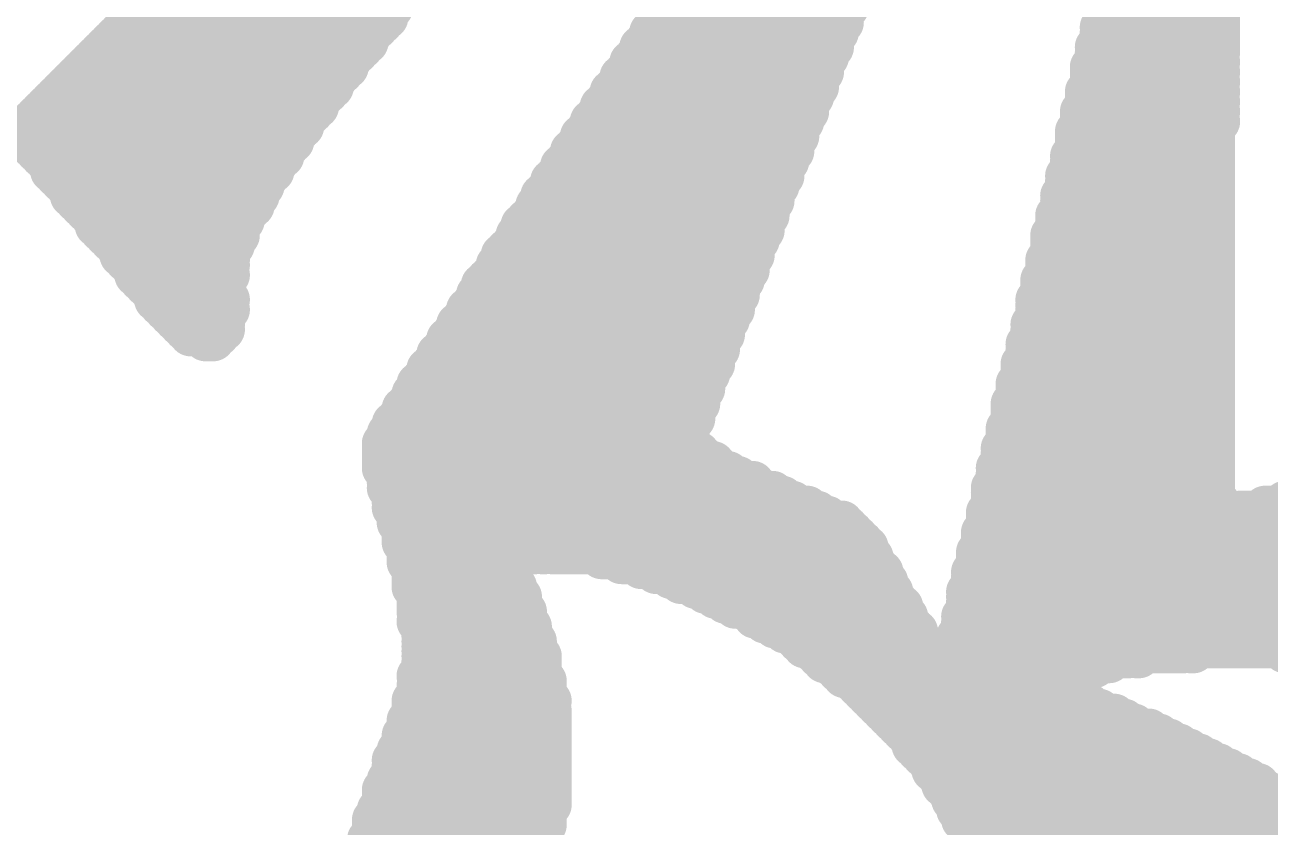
# Model space of a CAD drawing. Extents: x -305 to 3505, y -905 to 3905.
# Drawn here: x 2381.4 to 2438, y 2460.4 to 2496.8 of the extents above; entities that cross this region are included whole.
import ezdxf

# ---------------------------------------------------------------- set-up
doc = ezdxf.new("R2010")
doc.units = 0
doc.layers.add('2D_LINE_26', color=1, linetype='CONTINUOUS')

# ---------------------------------------------------------------- blocks, each defined once
blk = doc.blocks.new('SMOOTH_2')
at = {"const_width": 1}
blk.add_lwpolyline([(-0.5, 0, 1), (0.5, 0, 1)], format="xyb", close=True, dxfattribs=at)
blk = doc.blocks.new('DRAWING_23')
at = {"layer": '2D_LINE_26', "const_width": 2}
for points in [[(29.925, 165.375), (40.838, 165.375)], [(30.15, 165.6), (41.062, 165.6)], [(53.55, 165.375), (61.538, 165.375)], [(53.775, 165.6), (61.762, 165.6)], [(73.575, 165.6), (78.638, 165.6)], [(73.575, 165.375), (78.638, 165.375)], [(29.25, 164.925), (40.612, 164.925)], [(29.475, 165.15), (40.838, 165.15)], [(53.325, 165.15), (61.538, 165.15)], [(53.325, 164.925), (61.538, 164.925)], [(73.575, 165.15), (78.638, 165.15)], [(73.575, 164.925), (78.638, 164.925)], [(28.575, 164.25), (39.938, 164.25)], [(28.8, 164.475), (40.162, 164.475)], [(29.025, 164.7), (40.388, 164.7)], [(52.875, 164.475), (61.312, 164.475)], [(52.875, 164.25), (61.088, 164.25)], [(53.1, 164.7), (61.312, 164.7)], [(73.35, 164.7), (78.638, 164.7)], [(73.35, 164.475), (78.638, 164.475)], [(73.35, 164.25), (78.638, 164.25)], [(28.125, 163.8), (39.712, 163.8)], [(28.35, 164.025), (39.938, 164.025)], [(52.425, 163.8), (61.088, 163.8)], [(52.65, 164.025), (61.088, 164.025)], [(73.125, 163.8), (78.638, 163.8)], [(73.35, 164.025), (78.638, 164.025)], [(27.45, 163.125), (39.038, 163.125)], [(27.675, 163.35), (39.262, 163.35)], [(27.9, 163.575), (39.488, 163.575)], [(51.975, 163.125), (60.638, 163.125)], [(52.2, 163.35), (60.862, 163.35)], [(52.425, 163.575), (60.862, 163.575)], [(73.125, 163.575), (78.638, 163.575)], [(73.125, 163.35), (78.412, 163.35)], [(73.125, 163.125), (78.638, 163.125)], [(27, 162.675), (38.812, 162.675)], [(27.225, 162.9), (39.038, 162.9)], [(51.75, 162.675), (60.638, 162.675)], [(51.975, 162.9), (60.638, 162.9)], [(72.9, 162.9), (78.412, 162.9)], [(72.9, 162.675), (78.638, 162.675)], [(26.325, 162), (38.362, 162)], [(26.55, 162.225), (38.362, 162.225)], [(26.775, 162.45), (38.588, 162.45)], [(51.3, 162), (60.412, 162)], [(51.525, 162.45), (60.412, 162.45)], [(51.525, 162.225), (60.412, 162.225)], [(72.9, 162.45), (78.412, 162.45)], [(72.9, 162.225), (78.638, 162.225)], [(72.9, 162), (78.412, 162)], [(25.875, 161.55), (37.912, 161.55)], [(26.1, 161.775), (38.138, 161.775)], [(51.075, 161.775), (60.188, 161.775)], [(51.075, 161.55), (60.188, 161.55)], [(72.675, 161.775), (78.638, 161.775)], [(72.675, 161.55), (78.412, 161.55)], [(25.2, 160.875), (37.462, 160.875)], [(25.425, 161.1), (37.688, 161.1)], [(25.65, 161.325), (37.688, 161.325)], [(50.625, 161.1), (59.962, 161.1)], [(50.625, 160.875), (59.962, 160.875)], [(50.85, 161.325), (59.962, 161.325)], [(72.45, 160.875), (78.638, 160.875)], [(72.675, 161.325), (78.638, 161.325)], [(72.675, 161.1), (78.412, 161.1)], [(24.75, 160.425), (37.012, 160.425)], [(24.975, 160.65), (37.238, 160.65)], [(50.175, 160.425), (59.738, 160.425)], [(50.4, 160.65), (59.738, 160.65)], [(72.45, 160.65), (78.412, 160.65)], [(72.45, 160.425), (78.638, 160.425)], [(24.525, 159.975), (36.788, 159.975)], [(24.525, 159.75), (36.562, 159.75)], [(24.75, 160.2), (37.012, 160.2)], [(49.725, 159.75), (59.512, 159.75)], [(49.95, 159.975), (59.512, 159.975)], [(50.175, 160.2), (59.512, 160.2)], [(72.225, 159.975), (78.412, 159.975)], [(72.225, 159.75), (78.412, 159.75)], [(72.45, 160.2), (78.412, 160.2)], [(24.525, 159.525), (36.562, 159.525)], [(24.75, 159.3), (36.338, 159.3)], [(49.5, 159.3), (59.288, 159.3)], [(49.725, 159.525), (59.288, 159.525)], [(72.225, 159.525), (78.412, 159.525)], [(72.225, 159.3), (78.412, 159.3)], [(24.975, 159.075), (36.112, 159.075)], [(25.2, 158.85), (36.112, 158.85)], [(25.425, 158.625), (35.888, 158.625)], [(49.05, 158.625), (59.062, 158.625)], [(49.275, 159.075), (59.288, 159.075)], [(49.275, 158.85), (59.062, 158.85)], [(72, 158.85), (78.412, 158.85)], [(72, 158.625), (78.412, 158.625)], [(72.225, 159.075), (78.412, 159.075)], [(25.65, 158.4), (35.662, 158.4)], [(25.65, 158.175), (35.662, 158.175)], [(48.825, 158.4), (58.838, 158.4)], [(48.825, 158.175), (58.838, 158.175)], [(72, 158.4), (78.412, 158.4)], [(72, 158.175), (78.412, 158.175)], [(25.875, 157.95), (35.438, 157.95)], [(26.1, 157.725), (35.212, 157.725)], [(26.325, 157.5), (35.212, 157.5)], [(48.375, 157.725), (58.612, 157.725)], [(48.375, 157.5), (58.612, 157.5)], [(48.6, 157.95), (58.838, 157.95)], [(71.775, 157.95), (78.412, 157.95)], [(71.775, 157.725), (78.412, 157.725)], [(71.775, 157.5), (78.412, 157.5)], [(26.55, 157.275), (34.988, 157.275)], [(26.55, 157.05), (34.988, 157.05)], [(47.925, 157.05), (58.388, 157.05)], [(48.15, 157.275), (58.388, 157.275)], [(71.55, 157.05), (78.412, 157.05)], [(71.775, 157.275), (78.412, 157.275)], [(26.775, 156.825), (34.762, 156.825)], [(27, 156.6), (34.762, 156.6)], [(27.225, 156.375), (34.538, 156.375)], [(47.7, 156.6), (58.162, 156.6)], [(47.7, 156.375), (58.162, 156.375)], [(47.925, 156.825), (58.388, 156.825)], [(71.55, 156.825), (78.412, 156.825)], [(71.55, 156.6), (78.412, 156.6)], [(71.55, 156.375), (78.412, 156.375)], [(27.45, 156.15), (34.312, 156.15)], [(27.675, 155.925), (34.312, 155.925)], [(47.25, 155.925), (57.938, 155.925)], [(47.475, 156.15), (58.162, 156.15)], [(71.325, 156.15), (78.412, 156.15)], [(71.325, 155.925), (78.412, 155.925)], [(27.675, 155.7), (34.088, 155.7)], [(27.9, 155.475), (34.088, 155.475)], [(28.125, 155.25), (34.088, 155.25)], [(46.8, 155.25), (57.712, 155.25)], [(47.025, 155.7), (57.938, 155.7)], [(47.025, 155.475), (57.938, 155.475)], [(71.1, 155.25), (78.412, 155.25)], [(71.325, 155.7), (78.412, 155.7)], [(71.325, 155.475), (78.412, 155.475)], [(28.35, 155.025), (33.862, 155.025)], [(28.575, 154.8), (33.862, 154.8)], [(46.575, 154.8), (57.488, 154.8)], [(46.8, 155.025), (57.712, 155.025)], [(71.1, 155.025), (78.412, 155.025)], [(71.1, 154.8), (78.412, 154.8)], [(28.8, 154.575), (33.638, 154.575)], [(28.8, 154.35), (33.638, 154.35)], [(29.025, 154.125), (33.638, 154.125)], [(46.125, 154.35), (57.488, 154.35)], [(46.125, 154.125), (57.262, 154.125)], [(46.35, 154.575), (57.488, 154.575)], [(70.875, 154.125), (78.412, 154.125)], [(71.1, 154.575), (78.412, 154.575)], [(71.1, 154.35), (78.412, 154.35)], [(29.25, 153.9), (33.638, 153.9)], [(29.475, 153.675), (33.412, 153.675)], [(45.9, 153.9), (57.262, 153.9)], [(45.9, 153.675), (57.262, 153.675)], [(70.875, 153.9), (78.412, 153.9)], [(70.875, 153.675), (78.412, 153.675)], [(29.475, 153.45), (33.638, 153.45)], [(29.7, 153.225), (33.412, 153.225)], [(29.925, 153), (33.412, 153)], [(45.225, 153), (56.812, 153)], [(45.45, 153.225), (57.038, 153.225)], [(45.675, 153.45), (57.038, 153.45)], [(70.65, 153.225), (78.412, 153.225)], [(70.65, 153), (78.412, 153)], [(70.875, 153.45), (78.412, 153.45)], [(30.15, 152.775), (33.412, 152.775)], [(30.375, 152.55), (33.412, 152.55)], [(45, 152.55), (56.812, 152.55)], [(45.225, 152.775), (56.812, 152.775)], [(70.65, 152.775), (78.412, 152.775)], [(70.65, 152.55), (78.412, 152.55)], [(30.375, 152.325), (33.638, 152.325)], [(30.6, 152.1), (33.412, 152.1)], [(30.825, 151.875), (33.638, 151.875)], [(44.55, 151.875), (56.588, 151.875)], [(44.775, 152.1), (56.588, 152.1)], [(45, 152.325), (56.588, 152.325)], [(70.425, 152.325), (78.412, 152.325)], [(70.425, 152.1), (78.412, 152.1)], [(70.425, 151.875), (78.412, 151.875)], [(31.05, 151.65), (33.412, 151.65)], [(31.275, 151.425), (33.412, 151.425)], [(44.325, 151.425), (56.362, 151.425)], [(44.55, 151.65), (56.362, 151.65)], [(70.425, 151.65), (78.412, 151.65)], [(70.425, 151.425), (78.412, 151.425)], [(31.5, 151.2), (33.412, 151.2)], [(31.725, 150.975), (33.412, 150.975)], [(31.95, 150.75), (33.188, 150.75)], [(43.875, 150.75), (56.138, 150.75)], [(44.1, 151.2), (56.138, 151.2)], [(44.1, 150.975), (56.138, 150.975)], [(70.2, 151.2), (78.412, 151.2)], [(70.2, 150.975), (78.412, 150.975)], [(70.2, 150.75), (78.412, 150.75)], [(32.625, 150.525), (32.962, 150.525)], [(43.65, 150.525), (55.912, 150.525)], [(43.65, 150.3), (55.912, 150.3)], [(69.975, 150.3), (78.412, 150.3)], [(70.2, 150.525), (78.412, 150.525)], [(43.2, 149.85), (55.688, 149.85)], [(43.2, 149.625), (55.688, 149.625)], [(43.425, 150.075), (55.912, 150.075)], [(69.975, 150.075), (78.412, 150.075)], [(69.975, 149.85), (78.412, 149.85)], [(69.975, 149.625), (78.412, 149.625)], [(42.75, 149.175), (55.462, 149.175)], [(42.975, 149.4), (55.688, 149.4)], [(69.75, 149.4), (78.412, 149.4)], [(69.75, 149.175), (78.412, 149.175)], [(42.3, 148.5), (55.238, 148.5)], [(42.525, 148.725), (55.238, 148.725)], [(42.75, 148.95), (55.462, 148.95)], [(69.525, 148.5), (78.412, 148.5)], [(69.75, 148.95), (78.412, 148.95)], [(69.75, 148.725), (78.412, 148.725)], [(42.075, 148.05), (55.012, 148.05)], [(42.3, 148.275), (55.238, 148.275)], [(69.525, 148.275), (78.412, 148.275)], [(69.525, 148.05), (78.412, 148.05)], [(41.625, 147.375), (54.788, 147.375)], [(41.85, 147.6), (55.012, 147.6)], [(42.075, 147.825), (55.012, 147.825)], [(69.3, 147.6), (78.412, 147.6)], [(69.3, 147.375), (78.412, 147.375)], [(69.525, 147.825), (78.412, 147.825)], [(41.175, 146.7), (54.562, 146.7)], [(41.4, 146.925), (54.788, 146.925)], [(41.625, 147.15), (54.788, 147.15)], [(69.3, 147.15), (78.412, 147.15)], [(69.3, 146.925), (78.412, 146.925)], [(69.3, 146.7), (78.412, 146.7)], [(40.95, 146.25), (54.338, 146.25)], [(41.175, 146.475), (54.562, 146.475)], [(69.075, 146.475), (78.412, 146.475)], [(69.075, 146.25), (78.412, 146.25)], [(40.725, 145.8), (54.562, 145.8)], [(40.725, 145.575), (54.562, 145.575)], [(40.95, 146.025), (54.338, 146.025)], [(68.85, 145.575), (78.412, 145.575)], [(69.075, 146.025), (78.412, 146.025)], [(69.075, 145.8), (78.412, 145.8)], [(40.725, 145.35), (55.012, 145.35)], [(40.725, 145.125), (55.238, 145.125)], [(68.85, 145.35), (78.412, 145.35)], [(68.85, 145.125), (78.412, 145.125)], [(40.725, 144.9), (55.688, 144.9)], [(40.725, 144.675), (55.912, 144.675)], [(40.95, 144.45), (56.362, 144.45)], [(68.625, 144.675), (78.412, 144.675)], [(68.625, 144.45), (78.412, 144.45)], [(68.85, 144.9), (78.412, 144.9)], [(40.95, 144.225), (56.812, 144.225)], [(40.95, 144), (57.488, 144)], [(68.625, 144.225), (78.412, 144.225)], [(68.625, 144), (78.412, 144)], [(40.95, 143.775), (57.712, 143.775)], [(41.175, 143.55), (58.388, 143.55)], [(41.175, 143.325), (58.838, 143.325)], [(68.4, 143.775), (78.412, 143.775)], [(68.4, 143.55), (78.412, 143.55)], [(68.4, 143.325), (78.412, 143.325)], [(41.175, 143.1), (59.288, 143.1)], [(41.175, 142.875), (59.962, 142.875)], [(68.4, 143.1), (78.638, 143.1)], [(68.4, 142.875), (78.638, 142.875)], [(80.775, 142.875), (86.512, 142.875)], [(81.675, 143.1), (86.288, 143.1)], [(41.4, 142.65), (60.412, 142.65)], [(41.4, 142.425), (60.862, 142.425)], [(41.4, 142.2), (61.538, 142.2)], [(68.175, 142.65), (79.312, 142.65)], [(68.175, 142.425), (86.962, 142.425)], [(68.175, 142.2), (87.188, 142.2)], [(79.65, 142.65), (86.738, 142.65)], [(41.625, 141.975), (61.762, 141.975)], [(41.625, 141.75), (61.988, 141.75)], [(67.95, 141.75), (87.638, 141.75)], [(68.175, 141.975), (87.412, 141.975)], [(41.625, 141.525), (62.212, 141.525)], [(41.625, 141.3), (62.438, 141.3)], [(41.85, 141.075), (62.662, 141.075)], [(67.95, 141.525), (87.862, 141.525)], [(67.95, 141.3), (87.862, 141.3)], [(67.95, 141.075), (88.088, 141.075)], [(41.85, 140.85), (46.012, 140.85)], [(41.85, 140.625), (46.012, 140.625)], [(47.025, 140.85), (47.138, 140.85)], [(47.475, 140.85), (47.588, 140.85)], [(47.925, 140.85), (48.038, 140.85)], [(48.375, 140.85), (62.662, 140.85)], [(50.625, 140.625), (62.888, 140.625)], [(67.725, 140.85), (88.088, 140.85)], [(67.725, 140.625), (88.312, 140.625)], [(41.85, 140.4), (46.012, 140.4)], [(42.075, 140.175), (46.238, 140.175)], [(42.075, 139.95), (46.238, 139.95)], [(51.525, 140.4), (62.888, 140.4)], [(52.425, 140.175), (63.112, 140.175)], [(53.1, 139.95), (63.338, 139.95)], [(67.5, 139.95), (88.762, 139.95)], [(67.725, 140.4), (88.312, 140.4)], [(67.725, 140.175), (88.538, 140.175)], [(42.075, 139.725), (46.462, 139.725)], [(42.075, 139.5), (46.462, 139.5)], [(53.775, 139.725), (63.338, 139.725)], [(54.225, 139.5), (63.562, 139.5)], [(67.5, 139.725), (88.762, 139.725)], [(67.5, 139.5), (88.988, 139.5)], [(42.075, 139.275), (46.688, 139.275)], [(42.3, 139.05), (46.688, 139.05)], [(42.3, 138.825), (46.912, 138.825)], [(54.9, 139.275), (63.562, 139.275)], [(55.35, 139.05), (63.788, 139.05)], [(55.8, 138.825), (63.788, 138.825)], [(67.275, 139.05), (89.212, 139.05)], [(67.275, 138.825), (89.438, 138.825)], [(67.5, 139.275), (88.988, 139.275)], [(42.3, 138.6), (46.912, 138.6)], [(42.3, 138.375), (46.912, 138.375)], [(56.25, 138.6), (64.012, 138.6)], [(56.7, 138.375), (64.238, 138.375)], [(67.275, 138.6), (100.912, 138.6)], [(67.275, 138.375), (100.238, 138.375)], [(42.3, 138.15), (47.138, 138.15)], [(42.3, 137.7), (47.138, 137.7)], [(42.525, 137.925), (47.138, 137.925)], [(57.375, 138.15), (64.238, 138.15)], [(57.6, 137.925), (64.462, 137.925)], [(58.05, 137.7), (64.462, 137.7)], [(67.05, 137.925), (99.338, 137.925)], [(67.05, 137.7), (98.888, 137.7)], [(67.275, 138.15), (99.788, 138.15)], [(42.525, 137.475), (47.362, 137.475)], [(42.525, 137.25), (47.362, 137.25)], [(58.5, 137.475), (64.688, 137.475)], [(58.95, 137.25), (64.912, 137.25)], [(67.05, 137.475), (98.662, 137.475)], [(67.05, 137.25), (98.438, 137.25)], [(42.525, 137.025), (47.362, 137.025)], [(42.525, 136.8), (47.588, 136.8)], [(42.525, 136.575), (47.588, 136.575)], [(59.4, 137.025), (64.912, 137.025)], [(59.625, 136.8), (65.138, 136.8)], [(59.85, 136.575), (65.362, 136.575)], [(66.825, 137.025), (97.988, 137.025)], [(66.825, 136.8), (97.988, 136.8)], [(66.825, 136.575), (97.762, 136.575)], [(42.525, 136.35), (47.588, 136.35)], [(42.525, 136.125), (47.812, 136.125)], [(60.3, 136.35), (65.362, 136.35)], [(60.525, 136.125), (65.588, 136.125)], [(66.6, 136.35), (77.062, 136.35)], [(66.6, 136.125), (74.588, 136.125)], [(74.925, 136.125), (75.038, 136.125)], [(77.4, 136.35), (77.512, 136.35)], [(81.675, 136.35), (81.788, 136.35)], [(42.525, 135.9), (47.812, 135.9)], [(42.525, 135.675), (47.812, 135.675)], [(42.525, 135.45), (47.812, 135.45)], [(60.75, 135.9), (65.812, 135.9)], [(61.2, 135.675), (73.012, 135.675)], [(61.425, 135.45), (72.562, 135.45)], [(66.15, 135.9), (73.688, 135.9)], [(42.3, 135.225), (47.812, 135.225)], [(42.525, 135), (48.038, 135)], [(61.65, 135.225), (72.112, 135.225)], [(62.1, 135), (71.888, 135)], [(42.3, 134.775), (48.038, 134.775)], [(42.3, 134.55), (48.038, 134.55)], [(42.3, 134.325), (48.038, 134.325)], [(62.325, 134.775), (71.888, 134.775)], [(62.55, 134.55), (71.888, 134.55)], [(62.775, 134.325), (72.112, 134.325)], [(42.075, 134.1), (48.262, 134.1)], [(42.075, 133.875), (48.038, 133.875)], [(63, 134.1), (72.338, 134.1)], [(63.225, 133.875), (72.788, 133.875)], [(41.85, 133.2), (48.262, 133.2)], [(42.075, 133.65), (48.262, 133.65)], [(42.075, 133.425), (48.262, 133.425)], [(63.45, 133.65), (73.238, 133.65)], [(63.675, 133.425), (73.912, 133.425)], [(63.9, 133.2), (74.362, 133.2)], [(41.85, 132.975), (48.262, 132.975)], [(41.85, 132.75), (48.262, 132.75)], [(64.125, 132.975), (74.812, 132.975)], [(64.35, 132.75), (75.488, 132.75)], [(41.625, 132.525), (48.262, 132.525)], [(41.625, 132.3), (48.262, 132.3)], [(41.625, 132.075), (48.262, 132.075)], [(64.575, 132.525), (75.938, 132.525)], [(64.8, 132.3), (76.388, 132.3)], [(64.8, 132.075), (76.838, 132.075)], [(41.4, 131.85), (48.262, 131.85)], [(41.4, 131.625), (48.262, 131.625)], [(65.025, 131.85), (77.288, 131.85)], [(65.25, 131.625), (77.738, 131.625)], [(41.175, 131.4), (48.262, 131.4)], [(41.175, 131.175), (48.262, 131.175)], [(41.175, 130.95), (48.262, 130.95)], [(65.475, 131.4), (78.188, 131.4)], [(65.7, 131.175), (78.638, 131.175)], [(65.7, 130.95), (79.088, 130.95)], [(40.95, 130.5), (48.262, 130.5)], [(41.175, 130.725), (48.262, 130.725)], [(65.925, 130.725), (79.538, 130.725)], [(66.15, 130.5), (79.988, 130.5)], [(40.725, 130.05), (48.262, 130.05)], [(40.725, 129.825), (48.262, 129.825)], [(40.95, 130.275), (48.262, 130.275)], [(66.15, 130.275), (80.438, 130.275)], [(66.375, 130.05), (80.662, 130.05)], [(66.6, 129.825), (81.112, 129.825)], [(40.725, 129.6), (48.262, 129.6)], [(40.725, 129.375), (48.262, 129.375)], [(66.6, 129.6), (81.562, 129.6)], [(66.825, 129.375), (81.788, 129.375)], [(40.275, 128.7), (48.038, 128.7)], [(40.5, 129.15), (48.038, 129.15)], [(40.5, 128.925), (48.038, 128.925)], [(66.825, 129.15), (82.238, 129.15)], [(67.05, 128.925), (82.688, 128.925)], [(67.05, 128.7), (82.912, 128.7)], [(40.275, 128.475), (48.038, 128.475)], [(40.275, 128.25), (47.812, 128.25)], [(40.275, 128.025), (47.812, 128.025)], [(67.275, 128.475), (83.362, 128.475)], [(67.5, 128.25), (83.588, 128.25)], [(67.5, 128.025), (83.812, 128.025)], [(40.05, 127.8), (47.812, 127.8)], [(40.05, 127.575), (47.588, 127.575)], [(67.5, 127.8), (84.262, 127.8)], [(67.725, 127.575), (84.488, 127.575)]]:
    blk.add_lwpolyline(points, dxfattribs=at)
at = {"layer": '2D_LINE_26'}
for p in [(29.925, 165.375), (30.15, 165.6), (40.838, 165.375), (41.062, 165.6), (53.55, 165.375), (53.775, 165.6), (61.538, 165.375), (61.762, 165.6), (73.575, 165.6), (73.575, 165.375), (78.638, 165.6), (78.638, 165.375), (29.25, 164.925), (29.475, 165.15), (40.612, 164.925), (40.838, 165.15), (53.325, 165.15), (53.325, 164.925), (61.538, 165.15), (61.538, 164.925), (73.575, 165.15), (73.575, 164.925), (78.638, 165.15), (78.638, 164.925), (28.575, 164.25), (28.8, 164.475), (29.025, 164.7), (39.938, 164.25), (40.162, 164.475), (40.388, 164.7), (52.875, 164.475), (52.875, 164.25), (53.1, 164.7), (61.088, 164.25), (61.312, 164.7), (61.312, 164.475), (73.35, 164.7), (73.35, 164.475), (73.35, 164.25), (78.638, 164.7), (78.638, 164.475), (78.638, 164.25), (28.125, 163.8), (28.35, 164.025), (39.712, 163.8), (39.938, 164.025), (52.425, 163.8), (52.65, 164.025), (61.088, 164.025), (61.088, 163.8), (73.125, 163.8), (73.35, 164.025), (78.638, 164.025), (78.638, 163.8), (27.45, 163.125), (27.675, 163.35), (27.9, 163.575), (39.038, 163.125), (39.262, 163.35), (39.488, 163.575), (51.975, 163.125), (52.2, 163.35), (52.425, 163.575), (60.638, 163.125), (60.862, 163.575), (60.862, 163.35), (73.125, 163.575), (73.125, 163.35), (73.125, 163.125), (78.412, 163.35), (78.638, 163.575), (78.638, 163.125), (27, 162.675), (27.225, 162.9), (38.812, 162.675), (39.038, 162.9), (51.75, 162.675), (51.975, 162.9), (60.638, 162.9), (60.638, 162.675), (72.9, 162.9), (72.9, 162.675), (78.412, 162.9), (78.638, 162.675), (26.325, 162), (26.55, 162.225), (26.775, 162.45), (38.362, 162.225), (38.362, 162), (38.588, 162.45), (51.3, 162), (51.525, 162.45), (51.525, 162.225), (60.412, 162.45), (60.412, 162.225), (60.412, 162), (72.9, 162.45), (72.9, 162.225), (72.9, 162), (78.412, 162.45), (78.412, 162), (78.638, 162.225), (25.875, 161.55), (26.1, 161.775), (37.912, 161.55), (38.138, 161.775), (51.075, 161.775), (51.075, 161.55), (60.188, 161.775), (60.188, 161.55), (72.675, 161.775), (72.675, 161.55), (78.412, 161.55), (78.638, 161.775), (25.2, 160.875), (25.425, 161.1), (25.65, 161.325), (37.462, 160.875), (37.688, 161.325), (37.688, 161.1), (50.625, 161.1), (50.625, 160.875), (50.85, 161.325), (59.962, 161.325), (59.962, 161.1), (59.962, 160.875), (72.45, 160.875), (72.675, 161.325), (72.675, 161.1), (78.412, 161.1), (78.638, 161.325), (78.638, 160.875), (24.75, 160.425), (24.975, 160.65), (37.012, 160.425), (37.238, 160.65), (50.175, 160.425), (50.4, 160.65), (59.738, 160.65), (59.738, 160.425), (72.45, 160.65), (72.45, 160.425), (78.412, 160.65), (78.638, 160.425), (24.525, 159.975), (24.525, 159.75), (24.75, 160.2), (36.562, 159.75), (36.788, 159.975), (37.012, 160.2), (49.725, 159.75), (49.95, 159.975), (50.175, 160.2), (59.512, 160.2), (59.512, 159.975), (59.512, 159.75), (72.225, 159.975), (72.225, 159.75), (72.45, 160.2), (78.412, 160.2), (78.412, 159.975), (78.412, 159.75), (24.525, 159.525), (24.75, 159.3), (36.338, 159.3), (36.562, 159.525), (49.5, 159.3), (49.725, 159.525), (59.288, 159.525), (59.288, 159.3), (72.225, 159.525), (72.225, 159.3), (78.412, 159.525), (78.412, 159.3), (24.975, 159.075), (25.2, 158.85), (25.425, 158.625), (35.888, 158.625), (36.112, 159.075), (36.112, 158.85), (49.05, 158.625), (49.275, 159.075), (49.275, 158.85), (59.062, 158.85), (59.062, 158.625), (59.288, 159.075), (72, 158.85), (72, 158.625), (72.225, 159.075), (78.412, 159.075), (78.412, 158.85), (78.412, 158.625), (25.65, 158.4), (25.65, 158.175), (35.662, 158.4), (35.662, 158.175), (48.825, 158.4), (48.825, 158.175), (58.838, 158.4), (58.838, 158.175), (72, 158.4), (72, 158.175), (78.412, 158.4), (78.412, 158.175), (25.875, 157.95), (26.1, 157.725), (26.325, 157.5), (35.212, 157.725), (35.212, 157.5), (35.438, 157.95), (48.375, 157.725), (48.375, 157.5), (48.6, 157.95), (58.612, 157.725), (58.612, 157.5), (58.838, 157.95), (71.775, 157.95), (71.775, 157.725), (71.775, 157.5), (78.412, 157.95), (78.412, 157.725), (78.412, 157.5), (26.55, 157.275), (26.55, 157.05), (34.988, 157.275), (34.988, 157.05), (47.925, 157.05), (48.15, 157.275), (58.388, 157.275), (58.388, 157.05), (71.55, 157.05), (71.775, 157.275), (78.412, 157.275), (78.412, 157.05), (26.775, 156.825), (27, 156.6), (27.225, 156.375), (34.538, 156.375), (34.762, 156.825), (34.762, 156.6), (47.7, 156.6), (47.7, 156.375), (47.925, 156.825), (58.162, 156.6), (58.162, 156.375), (58.388, 156.825), (71.55, 156.825), (71.55, 156.6), (71.55, 156.375), (78.412, 156.825), (78.412, 156.6), (78.412, 156.375), (27.45, 156.15), (27.675, 155.925), (34.312, 156.15), (34.312, 155.925), (47.25, 155.925), (47.475, 156.15), (57.938, 155.925), (58.162, 156.15), (71.325, 156.15), (71.325, 155.925), (78.412, 156.15), (78.412, 155.925), (27.675, 155.7), (27.9, 155.475), (28.125, 155.25), (34.088, 155.7), (34.088, 155.475), (34.088, 155.25), (46.8, 155.25), (47.025, 155.7), (47.025, 155.475), (57.712, 155.25), (57.938, 155.7), (57.938, 155.475), (71.1, 155.25), (71.325, 155.7), (71.325, 155.475), (78.412, 155.7), (78.412, 155.475), (78.412, 155.25), (28.35, 155.025), (28.575, 154.8), (33.862, 155.025), (33.862, 154.8), (46.575, 154.8), (46.8, 155.025), (57.488, 154.8), (57.712, 155.025), (71.1, 155.025), (71.1, 154.8), (78.412, 155.025), (78.412, 154.8), (28.8, 154.575), (28.8, 154.35), (29.025, 154.125), (33.638, 154.575), (33.638, 154.35), (33.638, 154.125), (46.125, 154.35), (46.125, 154.125), (46.35, 154.575), (57.262, 154.125), (57.488, 154.575), (57.488, 154.35), (70.875, 154.125), (71.1, 154.575), (71.1, 154.35), (78.412, 154.575), (78.412, 154.35), (78.412, 154.125), (29.25, 153.9), (29.475, 153.675), (33.412, 153.675), (33.638, 153.9), (45.9, 153.9), (45.9, 153.675), (57.262, 153.9), (57.262, 153.675), (70.875, 153.9), (70.875, 153.675), (78.412, 153.9), (78.412, 153.675), (29.475, 153.45), (29.7, 153.225), (29.925, 153), (33.412, 153.225), (33.412, 153), (33.638, 153.45), (45.225, 153), (45.45, 153.225), (45.675, 153.45), (56.812, 153), (57.038, 153.45), (57.038, 153.225), (70.65, 153.225), (70.65, 153), (70.875, 153.45), (78.412, 153.45), (78.412, 153.225), (78.412, 153), (30.15, 152.775), (30.375, 152.55), (33.412, 152.775), (33.412, 152.55), (45, 152.55), (45.225, 152.775), (56.812, 152.775), (56.812, 152.55), (70.65, 152.775), (70.65, 152.55), (78.412, 152.775), (78.412, 152.55), (30.375, 152.325), (30.6, 152.1), (30.825, 151.875), (33.412, 152.1), (33.638, 152.325), (33.638, 151.875), (44.55, 151.875), (44.775, 152.1), (45, 152.325), (56.588, 152.325), (56.588, 152.1), (56.588, 151.875), (70.425, 152.325), (70.425, 152.1), (70.425, 151.875), (78.412, 152.325), (78.412, 152.1), (78.412, 151.875), (31.05, 151.65), (31.275, 151.425), (33.412, 151.65), (33.412, 151.425), (44.325, 151.425), (44.55, 151.65), (56.362, 151.65), (56.362, 151.425), (70.425, 151.65), (70.425, 151.425), (78.412, 151.65), (78.412, 151.425), (31.5, 151.2), (31.725, 150.975), (31.95, 150.75), (33.188, 150.75), (33.412, 151.2), (33.412, 150.975), (43.875, 150.75), (44.1, 151.2), (44.1, 150.975), (56.138, 151.2), (56.138, 150.975), (56.138, 150.75), (70.2, 151.2), (70.2, 150.975), (70.2, 150.75), (78.412, 151.2), (78.412, 150.975), (78.412, 150.75), (32.625, 150.525), (32.962, 150.525), (43.65, 150.525), (43.65, 150.3), (55.912, 150.525), (55.912, 150.3), (69.975, 150.3), (70.2, 150.525), (78.412, 150.525), (78.412, 150.3), (43.2, 149.85), (43.2, 149.625), (43.425, 150.075), (55.688, 149.85), (55.688, 149.625), (55.912, 150.075), (69.975, 150.075), (69.975, 149.85), (69.975, 149.625), (78.412, 150.075), (78.412, 149.85), (78.412, 149.625), (42.75, 149.175), (42.975, 149.4), (55.462, 149.175), (55.688, 149.4), (69.75, 149.4), (69.75, 149.175), (78.412, 149.4), (78.412, 149.175), (42.3, 148.5), (42.525, 148.725), (42.75, 148.95), (55.238, 148.725), (55.238, 148.5), (55.462, 148.95), (69.525, 148.5), (69.75, 148.95), (69.75, 148.725), (78.412, 148.95), (78.412, 148.725), (78.412, 148.5), (42.075, 148.05), (42.3, 148.275), (55.012, 148.05), (55.238, 148.275), (69.525, 148.275), (69.525, 148.05), (78.412, 148.275), (78.412, 148.05), (41.625, 147.375), (41.85, 147.6), (42.075, 147.825), (54.788, 147.375), (55.012, 147.825), (55.012, 147.6), (69.3, 147.6), (69.3, 147.375), (69.525, 147.825), (78.412, 147.825), (78.412, 147.6), (78.412, 147.375), (41.175, 146.7), (41.4, 146.925), (41.625, 147.15), (54.562, 146.7), (54.788, 147.15), (54.788, 146.925), (69.3, 147.15), (69.3, 146.925), (69.3, 146.7), (78.412, 147.15), (78.412, 146.925), (78.412, 146.7), (40.95, 146.25), (41.175, 146.475), (54.338, 146.25), (54.562, 146.475), (69.075, 146.475), (69.075, 146.25), (78.412, 146.475), (78.412, 146.25), (40.725, 145.8), (40.725, 145.575), (40.95, 146.025), (54.338, 146.025), (54.562, 145.8), (54.562, 145.575), (68.85, 145.575), (69.075, 146.025), (69.075, 145.8), (78.412, 146.025), (78.412, 145.8), (78.412, 145.575), (40.725, 145.35), (40.725, 145.125), (55.012, 145.35), (55.238, 145.125), (68.85, 145.35), (68.85, 145.125), (78.412, 145.35), (78.412, 145.125), (40.725, 144.9), (40.725, 144.675), (40.95, 144.45), (55.688, 144.9), (55.912, 144.675), (56.362, 144.45), (68.625, 144.675), (68.625, 144.45), (68.85, 144.9), (78.412, 144.9), (78.412, 144.675), (78.412, 144.45), (40.95, 144.225), (40.95, 144), (56.812, 144.225), (57.488, 144), (68.625, 144.225), (68.625, 144), (78.412, 144.225), (78.412, 144), (40.95, 143.775), (41.175, 143.55), (41.175, 143.325), (57.712, 143.775), (58.388, 143.55), (58.838, 143.325), (68.4, 143.775), (68.4, 143.55), (68.4, 143.325), (78.412, 143.775), (78.412, 143.55), (78.412, 143.325), (41.175, 143.1), (41.175, 142.875), (59.288, 143.1), (59.962, 142.875), (68.4, 143.1), (68.4, 142.875), (78.638, 143.1), (78.638, 142.875), (80.775, 142.875), (81.675, 143.1), (41.4, 142.65), (41.4, 142.425), (41.4, 142.2), (60.412, 142.65), (60.862, 142.425), (61.538, 142.2), (68.175, 142.65), (68.175, 142.425), (68.175, 142.2), (79.312, 142.65), (79.65, 142.65), (41.625, 141.975), (41.625, 141.75), (61.762, 141.975), (61.988, 141.75), (67.95, 141.75), (68.175, 141.975), (41.625, 141.525), (41.625, 141.3), (41.85, 141.075), (62.212, 141.525), (62.438, 141.3), (62.662, 141.075), (67.95, 141.525), (67.95, 141.3), (67.95, 141.075), (41.85, 140.85), (41.85, 140.625), (46.012, 140.85), (46.012, 140.625), (47.025, 140.85), (47.138, 140.85), (47.475, 140.85), (47.588, 140.85), (47.925, 140.85), (48.038, 140.85), (48.375, 140.85), (50.625, 140.625), (62.662, 140.85), (62.888, 140.625), (67.725, 140.85), (67.725, 140.625), (41.85, 140.4), (42.075, 140.175), (42.075, 139.95), (46.012, 140.4), (46.238, 140.175), (46.238, 139.95), (51.525, 140.4), (52.425, 140.175), (53.1, 139.95), (62.888, 140.4), (63.112, 140.175), (63.338, 139.95), (67.5, 139.95), (67.725, 140.4), (67.725, 140.175), (42.075, 139.725), (42.075, 139.5), (46.462, 139.725), (46.462, 139.5), (53.775, 139.725), (54.225, 139.5), (63.338, 139.725), (63.562, 139.5), (67.5, 139.725), (67.5, 139.5), (42.075, 139.275), (42.3, 139.05), (42.3, 138.825), (46.688, 139.275), (46.688, 139.05), (46.912, 138.825), (54.9, 139.275), (55.35, 139.05), (55.8, 138.825), (63.562, 139.275), (63.788, 139.05), (63.788, 138.825), (67.275, 139.05), (67.275, 138.825), (67.5, 139.275), (42.3, 138.6), (42.3, 138.375), (46.912, 138.6), (46.912, 138.375), (56.25, 138.6), (56.7, 138.375), (64.012, 138.6), (64.238, 138.375), (67.275, 138.6), (67.275, 138.375), (42.3, 138.15), (42.3, 137.7), (42.525, 137.925), (47.138, 138.15), (47.138, 137.925), (47.138, 137.7), (57.375, 138.15), (57.6, 137.925), (58.05, 137.7), (64.238, 138.15), (64.462, 137.925), (64.462, 137.7), (67.05, 137.925), (67.05, 137.7), (67.275, 138.15), (42.525, 137.475), (42.525, 137.25), (47.362, 137.475), (47.362, 137.25), (58.5, 137.475), (58.95, 137.25), (64.688, 137.475), (64.912, 137.25), (67.05, 137.475), (67.05, 137.25), (42.525, 137.025), (42.525, 136.8), (42.525, 136.575), (47.362, 137.025), (47.588, 136.8), (47.588, 136.575), (59.4, 137.025), (59.625, 136.8), (59.85, 136.575), (64.912, 137.025), (65.138, 136.8), (65.362, 136.575), (66.825, 137.025), (66.825, 136.8), (66.825, 136.575), (42.525, 136.35), (42.525, 136.125), (47.588, 136.35), (47.812, 136.125), (60.3, 136.35), (60.525, 136.125), (65.362, 136.35), (65.588, 136.125), (66.6, 136.35), (66.6, 136.125), (74.588, 136.125), (74.925, 136.125), (75.038, 136.125), (77.062, 136.35), (77.4, 136.35), (77.512, 136.35), (81.675, 136.35), (81.788, 136.35), (42.525, 135.9), (42.525, 135.675), (42.525, 135.45), (47.812, 135.9), (47.812, 135.675), (47.812, 135.45), (60.75, 135.9), (61.2, 135.675), (61.425, 135.45), (65.812, 135.9), (66.15, 135.9), (72.562, 135.45), (73.012, 135.675), (73.688, 135.9), (42.3, 135.225), (42.525, 135), (47.812, 135.225), (48.038, 135), (61.65, 135.225), (62.1, 135), (71.888, 135), (72.112, 135.225), (42.3, 134.775), (42.3, 134.55), (42.3, 134.325), (48.038, 134.775), (48.038, 134.55), (48.038, 134.325), (62.325, 134.775), (62.55, 134.55), (62.775, 134.325), (71.888, 134.775), (71.888, 134.55), (72.112, 134.325), (42.075, 134.1), (42.075, 133.875), (48.038, 133.875), (48.262, 134.1), (63, 134.1), (63.225, 133.875), (72.338, 134.1), (72.788, 133.875), (41.85, 133.2), (42.075, 133.65), (42.075, 133.425), (48.262, 133.65), (48.262, 133.425), (48.262, 133.2), (63.45, 133.65), (63.675, 133.425), (63.9, 133.2), (73.238, 133.65), (73.912, 133.425), (74.362, 133.2), (41.85, 132.975), (41.85, 132.75), (48.262, 132.975), (48.262, 132.75), (64.125, 132.975), (64.35, 132.75), (74.812, 132.975), (75.488, 132.75), (41.625, 132.525), (41.625, 132.3), (41.625, 132.075), (48.262, 132.525), (48.262, 132.3), (48.262, 132.075), (64.575, 132.525), (64.8, 132.3), (64.8, 132.075), (75.938, 132.525), (76.388, 132.3), (76.838, 132.075), (41.4, 131.85), (41.4, 131.625), (48.262, 131.85), (48.262, 131.625), (65.025, 131.85), (65.25, 131.625), (77.288, 131.85), (77.738, 131.625), (41.175, 131.4), (41.175, 131.175), (41.175, 130.95), (48.262, 131.4), (48.262, 131.175), (48.262, 130.95), (65.475, 131.4), (65.7, 131.175), (65.7, 130.95), (78.188, 131.4), (78.638, 131.175), (79.088, 130.95), (40.95, 130.5), (41.175, 130.725), (48.262, 130.725), (48.262, 130.5), (65.925, 130.725), (66.15, 130.5), (79.538, 130.725), (79.988, 130.5), (40.725, 130.05), (40.725, 129.825), (40.95, 130.275), (48.262, 130.275), (48.262, 130.05), (48.262, 129.825), (66.15, 130.275), (66.375, 130.05), (66.6, 129.825), (80.438, 130.275), (80.662, 130.05), (81.112, 129.825), (40.725, 129.6), (40.725, 129.375), (48.262, 129.6), (48.262, 129.375), (66.6, 129.6), (66.825, 129.375), (81.562, 129.6), (81.788, 129.375), (40.275, 128.7), (40.5, 129.15), (40.5, 128.925), (48.038, 129.15), (48.038, 128.925), (48.038, 128.7), (66.825, 129.15), (67.05, 128.925), (67.05, 128.7), (40.275, 128.475), (40.275, 128.25), (40.275, 128.025), (47.812, 128.25), (47.812, 128.025), (48.038, 128.475), (67.275, 128.475), (67.5, 128.25), (67.5, 128.025), (40.05, 127.8), (40.05, 127.575), (47.588, 127.575), (47.812, 127.8), (67.5, 127.8), (67.725, 127.575)]:
    blk.add_blockref('SMOOTH_2', p, dxfattribs=at)

msp = doc.modelspace()

# ---------------------------------------------------------------- block references
msp.add_blockref('DRAWING_23', (2357, 2332))

doc.saveas('drawing.dxf')
